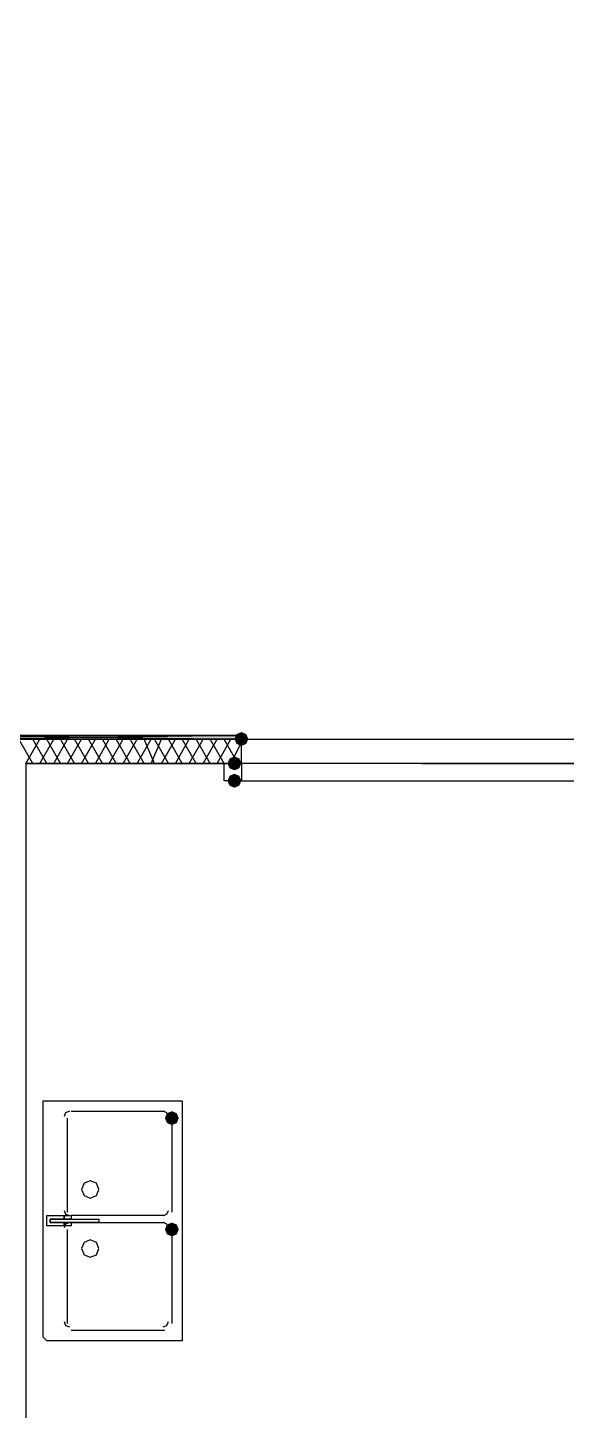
# Model space of a CAD drawing. Header units: millimetres. Extents: x 0 to 420, y 0 to 297.
# Drawn here: x 117.12 to 123.68, y 179.54 to 196.36 of the extents above; entities that cross this region are included whole.
import ezdxf

# ---------------------------------------------------------------- set-up
doc = ezdxf.new("R2010")
doc.units = ezdxf.units.MM
doc.layers.get('0').update_dxf_attribs({"linetype": 'CONTINUOUS'})

msp = doc.modelspace()

# ---------------------------------------------------------------- hatches: boundary and pattern name
at = {"true_color": 0x000007}
h = msp.add_hatch(color=0, dxfattribs=at)
h.paths.add_polyline_path([(119.718667, 187.748333), (116.416667, 187.748333), (119.718667, 187.706)], flags=0)
h.paths.add_polyline_path([(116.416667, 187.748333), (119.718667, 187.706), (116.416667, 187.706)], flags=0)
at = {"true_color": 0x0000fe}
msp.add_hatch(color=0, dxfattribs=at).paths.add_polyline_path([(119.803333, 187.706), (119.778462, 187.646204), (119.718667, 187.621333), (119.658871, 187.646204), (119.634, 187.706), (119.658871, 187.765796), (119.718667, 187.790667), (119.778462, 187.765796)], flags=0)
at = {"true_color": 0x000007}
for points in [[(119.718667, 187.409667), (119.693796, 187.349871), (119.634, 187.325), (119.574204, 187.349871), (119.549333, 187.409667), (119.574204, 187.469462), (119.634, 187.494333), (119.693796, 187.469463)], [(119.718667, 187.198), (119.693796, 187.138204), (119.634, 187.113333), (119.574204, 187.138204), (119.549333, 187.198), (119.574204, 187.257796), (119.634, 187.282667), (119.693796, 187.257796)], [(118.956667, 183.091667), (118.931796, 183.031871), (118.872, 183.007), (118.812204, 183.031871), (118.787333, 183.091667), (118.812204, 183.151462), (118.872, 183.176333), (118.931796, 183.151463)], [(118.956667, 181.737), (118.931796, 181.677204), (118.872, 181.652333), (118.812204, 181.677204), (118.787333, 181.737), (118.812204, 181.796796), (118.872, 181.821667), (118.931796, 181.796796)]]:
    msp.add_hatch(color=0, dxfattribs=at).paths.add_polyline_path(points, flags=0)

# ---------------------------------------------------------------- linework, layer by layer
at = {"color": 0, "true_color": 0x000007}
for points in [[(104.478667, 216.111667), (104.478667, 187.706), (133.688667, 187.706), (133.688667, 222.207667), (121.285, 222.207667), (121.285, 216.111667)], [(119.718667, 187.748333), (116.416667, 187.748333), (119.718667, 187.706)], [(116.416667, 187.748333), (119.718667, 187.706), (116.416667, 187.706)], [(119.718667, 187.748333), (119.718667, 187.706), (116.416667, 187.706), (116.416667, 187.748333), (119.718667, 187.748333), (116.416667, 187.748333), (116.416667, 187.706), (119.718667, 187.706)], [(133.688667, 176.276), (133.688667, 187.409667), (117.094, 187.409667), (117.094, 176.276)], [(119.507, 187.409667), (119.718667, 187.409667), (119.718667, 187.198), (119.507, 187.198), (119.507, 187.409667), (119.718667, 187.409667), (119.718667, 187.198), (119.507, 187.198)], [(118.999, 183.261), (118.999, 180.424667), (118.999, 180.382333), (118.956667, 180.382333), (117.348, 180.382333), (117.305667, 180.424667), (117.305667, 183.261), (117.305667, 183.303333), (117.348, 183.303333), (118.956667, 183.303333), (118.999, 183.303333)], [(117.983, 182.223833), (117.952002, 182.298669), (117.877167, 182.329667), (117.802331, 182.298669), (117.771333, 182.223833), (117.802331, 182.148998), (117.877167, 182.118), (117.952002, 182.148998)], [(117.559667, 181.906333), (117.559667, 181.864), (117.390333, 181.864), (117.390333, 181.821667), (117.559667, 181.821667), (117.559667, 181.779333), (117.348, 181.779333), (117.348, 181.906333)], [(117.644333, 181.906333), (117.644333, 181.864), (117.559667, 181.864), (117.559667, 181.906333)], [(117.983, 181.864), (117.983, 181.821667), (117.390333, 181.821667), (117.390333, 181.864)], [(117.644333, 181.779333), (117.559667, 181.779333), (117.559667, 181.821667), (117.644333, 181.821667)], [(117.983, 181.504167), (117.952002, 181.579002), (117.877167, 181.61), (117.802331, 181.579002), (117.771333, 181.504167), (117.802331, 181.429331), (117.877167, 181.398333), (117.952002, 181.429331)]]:
    msp.add_lwpolyline(points, close=True, dxfattribs=at)
for points in [[(119.718667, 187.706), (104.478667, 187.706)], [(119.718667, 187.748333), (116.416667, 187.748333), (119.718667, 187.748333), (116.416667, 187.706)], [(117.178667, 187.409667), (117.009333, 187.706)], [(117.094, 187.409667), (117.263333, 187.706)], [(117.348, 187.409667), (117.178667, 187.706)], [(117.263333, 187.409667), (117.432667, 187.706)], [(117.517333, 187.409667), (117.348, 187.706)], [(117.432667, 187.409667), (117.602, 187.706)], [(117.686667, 187.409667), (117.517333, 187.706)], [(117.602, 187.409667), (117.771333, 187.706)], [(117.856, 187.409667), (117.686667, 187.706)], [(117.771333, 187.409667), (117.940667, 187.706)], [(118.025333, 187.409667), (117.856, 187.706)], [(117.940667, 187.409667), (118.11, 187.706)], [(118.194667, 187.409667), (118.025333, 187.706)], [(118.11, 187.409667), (118.279333, 187.706)], [(118.364, 187.409667), (118.194667, 187.706)], [(118.279333, 187.409667), (118.448667, 187.706)], [(118.533333, 187.409667), (118.364, 187.706)], [(118.448667, 187.409667), (118.618, 187.706)], [(118.660333, 187.409667), (118.533333, 187.706)], [(118.618, 187.409667), (118.745, 187.706)], [(118.829667, 187.409667), (118.660333, 187.706)], [(118.745, 187.409667), (118.914333, 187.706)], [(118.999, 187.409667), (118.829667, 187.706)], [(118.914333, 187.409667), (119.083667, 187.706)], [(119.168333, 187.409667), (118.999, 187.706)], [(119.083667, 187.409667), (119.253, 187.706)], [(119.337667, 187.409667), (119.168333, 187.706)], [(119.253, 187.409667), (119.422333, 187.706)], [(119.507, 187.409667), (119.337667, 187.706)], [(119.422333, 187.409667), (119.591667, 187.706)], [(119.676333, 187.409667), (119.507, 187.706)], [(119.591667, 187.409667), (119.718667, 187.663667)], [(119.718667, 187.621333), (119.676333, 187.706)], [(119.718667, 187.409667), (119.718667, 187.706)], [(119.718667, 187.409667), (119.718667, 187.706)], [(117.094, 187.409667), (119.718667, 187.409667)], [(121.92, 187.409667), (119.718667, 187.409667), (119.718667, 187.325)], [(119.718667, 187.325), (119.718667, 187.198), (121.92, 187.198)], [(121.92, 187.409667), (124.079, 187.409667), (124.290667, 187.409667), (124.290667, 187.198), (124.079, 187.198), (124.079, 187.409667), (124.290667, 187.409667), (124.290667, 187.198), (124.079, 187.198), (124.079, 187.409667), (124.079, 187.325)], [(121.92, 187.198), (124.079, 187.198), (124.079, 187.325)], [(117.623167, 183.176333), (117.578265, 183.157735), (117.559667, 183.112833)], [(117.602, 181.948667), (117.602, 183.091667)], [(117.644333, 183.176333), (118.787333, 183.176333)], [(118.829667, 183.112833), (118.811068, 183.157735), (118.766167, 183.176333)], [(118.872, 183.091667), (118.872, 181.948667)], [(117.559667, 181.969833), (117.578265, 181.924932), (117.623167, 181.906333)], [(118.787333, 181.906333), (117.644333, 181.906333)], [(118.766167, 181.906333), (118.811068, 181.924932), (118.829667, 181.969833)], [(117.623167, 181.821667), (117.578265, 181.803068), (117.559667, 181.758167)], [(117.644333, 181.821667), (118.787333, 181.821667)], [(118.829667, 181.758167), (118.811068, 181.803068), (118.766167, 181.821667)], [(117.602, 180.594), (117.602, 181.737)], [(118.872, 181.737), (118.872, 180.594)], [(117.559667, 180.615167), (117.578265, 180.570265), (117.623167, 180.551667)], [(118.766167, 180.551667), (118.811068, 180.570265), (118.829667, 180.615167)], [(118.787333, 180.509333), (117.644333, 180.509333)]]:
    msp.add_lwpolyline(points, dxfattribs=at)

doc.saveas('drawing.dxf')
